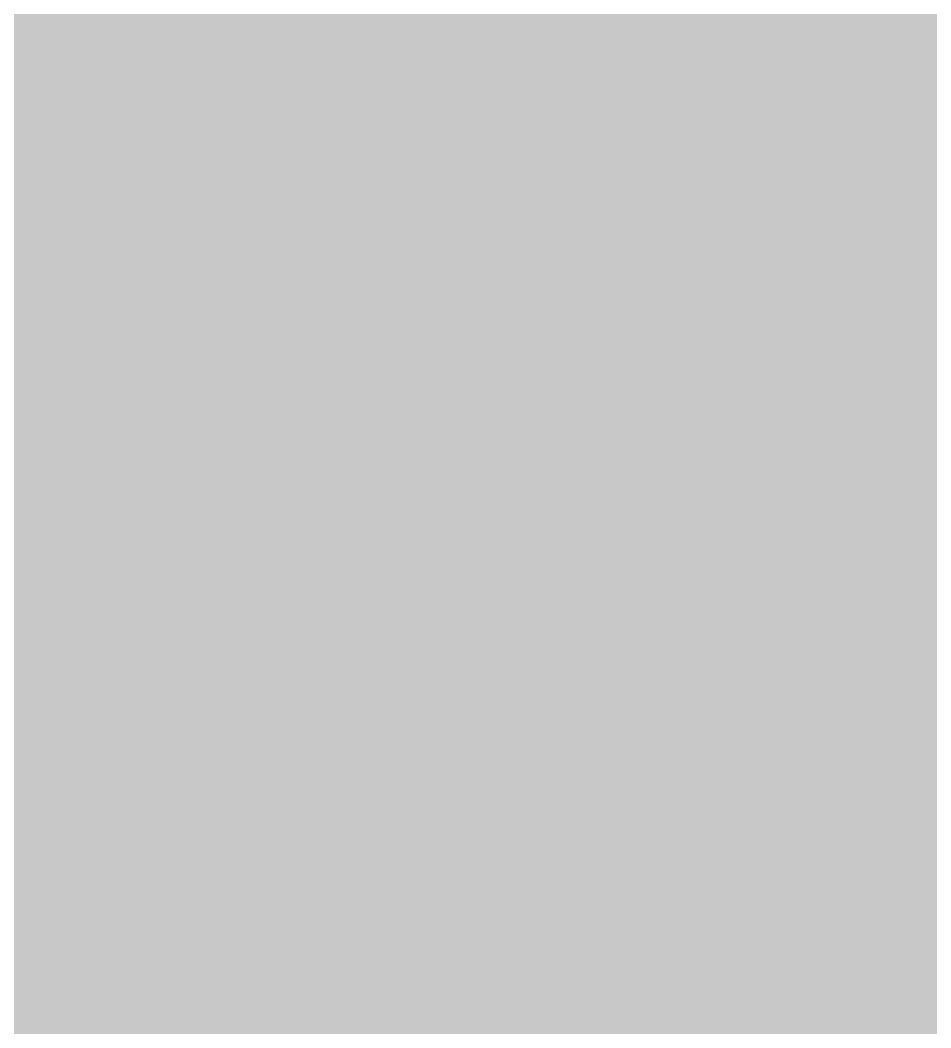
# Model space of a CAD drawing. Header units: millimetres. Extents: x 2043 to 2402, y 736 to 931.
# Drawn here: x 2202.633 to 2203.106, y 803.379 to 803.903 of the extents above; entities that cross this region are included whole.
import ezdxf

# ---------------------------------------------------------------- set-up
doc = ezdxf.new("R2010")
doc.units = ezdxf.units.MM

msp = doc.modelspace()

# ---------------------------------------------------------------- linework, layer by layer
at = {"color": 7, "const_width": 0.12758}
for points in [[(2202.8567, 803.82872), (2202.8567, 807.00253)], [(2202.8567, 803.82872), (2202.8567, 807.00253)], [(2203.0802, 803.51332), (2203.0802, 807.00253)], [(2203.0802, 803.51332), (2203.0802, 807.00253)], [(2202.85673, 803.82439), (2202.8567, 803.82872)], [(2202.85673, 803.82439), (2202.8567, 803.82872)], [(2202.8568, 803.82007), (2202.85673, 803.82439)], [(2202.8568, 803.82007), (2202.85673, 803.82439)], [(2202.85694, 803.81574), (2202.8568, 803.82007)], [(2202.85694, 803.81574), (2202.8568, 803.82007)], [(2202.85712, 803.81142), (2202.85694, 803.81574)], [(2202.85712, 803.81142), (2202.85694, 803.81574)], [(2202.85736, 803.8071), (2202.85712, 803.81142)], [(2202.85736, 803.8071), (2202.85712, 803.81142)], [(2202.85765, 803.80279), (2202.85736, 803.8071)], [(2202.85765, 803.80279), (2202.85736, 803.8071)], [(2202.85799, 803.79848), (2202.85765, 803.80279)], [(2202.85799, 803.79848), (2202.85765, 803.80279)], [(2202.85839, 803.79418), (2202.85799, 803.79848)], [(2202.85839, 803.79418), (2202.85799, 803.79848)], [(2202.85883, 803.78988), (2202.85839, 803.79418)], [(2202.85883, 803.78988), (2202.85839, 803.79418)], [(2202.85933, 803.78559), (2202.85883, 803.78988)], [(2202.85933, 803.78559), (2202.85883, 803.78988)], [(2202.85988, 803.7813), (2202.85933, 803.78559)], [(2202.85988, 803.7813), (2202.85933, 803.78559)], [(2202.86049, 803.77703), (2202.85988, 803.7813)], [(2202.86049, 803.77703), (2202.85988, 803.7813)], [(2202.86115, 803.77276), (2202.86049, 803.77703)], [(2202.86115, 803.77276), (2202.86049, 803.77703)], [(2202.86186, 803.7685), (2202.86115, 803.77276)], [(2202.86186, 803.7685), (2202.86115, 803.77276)], [(2202.86262, 803.76426), (2202.86186, 803.7685)], [(2202.86262, 803.76426), (2202.86186, 803.7685)], [(2202.86343, 803.76002), (2202.86262, 803.76426)], [(2202.86343, 803.76002), (2202.86262, 803.76426)], [(2202.86429, 803.7558), (2202.86343, 803.76002)], [(2202.86429, 803.7558), (2202.86343, 803.76002)], [(2202.86521, 803.75159), (2202.86429, 803.7558)], [(2202.86521, 803.75159), (2202.86429, 803.7558)], [(2202.86617, 803.74739), (2202.86521, 803.75159)], [(2202.86617, 803.74739), (2202.86521, 803.75159)], [(2202.86719, 803.74321), (2202.86617, 803.74739)], [(2202.86719, 803.74321), (2202.86617, 803.74739)], [(2202.86826, 803.73904), (2202.86719, 803.74321)], [(2202.86826, 803.73904), (2202.86719, 803.74321)], [(2202.86938, 803.73489), (2202.86826, 803.73904)], [(2202.86938, 803.73489), (2202.86826, 803.73904)], [(2202.87055, 803.73076), (2202.86938, 803.73489)], [(2202.87055, 803.73076), (2202.86938, 803.73489)], [(2202.87177, 803.72664), (2202.87055, 803.73076)], [(2202.87177, 803.72664), (2202.87055, 803.73076)], [(2202.87304, 803.72254), (2202.87177, 803.72664)], [(2202.87304, 803.72254), (2202.87177, 803.72664)], [(2202.87436, 803.71846), (2202.87304, 803.72254)], [(2202.87436, 803.71846), (2202.87304, 803.72254)], [(2202.87573, 803.7144), (2202.87436, 803.71846)], [(2202.87573, 803.7144), (2202.87436, 803.71846)], [(2202.87715, 803.71036), (2202.87573, 803.7144)], [(2202.87715, 803.71036), (2202.87573, 803.7144)], [(2202.87861, 803.70634), (2202.87715, 803.71036)], [(2202.87861, 803.70634), (2202.87715, 803.71036)], [(2202.88013, 803.70234), (2202.87861, 803.70634)], [(2202.88013, 803.70234), (2202.87861, 803.70634)], [(2202.8817, 803.69836), (2202.88013, 803.70234)], [(2202.8817, 803.69836), (2202.88013, 803.70234)], [(2202.88331, 803.69441), (2202.8817, 803.69836)], [(2202.88331, 803.69441), (2202.8817, 803.69836)], [(2202.88497, 803.69048), (2202.88331, 803.69441)], [(2202.88497, 803.69048), (2202.88331, 803.69441)], [(2202.88668, 803.68657), (2202.88497, 803.69048)], [(2202.88668, 803.68657), (2202.88497, 803.69048)], [(2202.88844, 803.68269), (2202.88668, 803.68657)], [(2202.88844, 803.68269), (2202.88668, 803.68657)], [(2202.89025, 803.67883), (2202.88844, 803.68269)], [(2202.89025, 803.67883), (2202.88844, 803.68269)], [(2202.8921, 803.67501), (2202.89025, 803.67883)], [(2202.8921, 803.67501), (2202.89025, 803.67883)], [(2202.894, 803.6712), (2202.8921, 803.67501)], [(2202.894, 803.6712), (2202.8921, 803.67501)], [(2202.89594, 803.66743), (2202.894, 803.6712)], [(2202.89594, 803.66743), (2202.894, 803.6712)], [(2202.89793, 803.66368), (2202.89594, 803.66743)], [(2202.89793, 803.66368), (2202.89594, 803.66743)], [(2202.89997, 803.65997), (2202.89793, 803.66368)], [(2202.89997, 803.65997), (2202.89793, 803.66368)], [(2202.90205, 803.65628), (2202.89997, 803.65997)], [(2202.90205, 803.65628), (2202.89997, 803.65997)], [(2202.90417, 803.65262), (2202.90205, 803.65628)], [(2202.90417, 803.65262), (2202.90205, 803.65628)], [(2202.90634, 803.649), (2202.90417, 803.65262)], [(2202.90634, 803.649), (2202.90417, 803.65262)], [(2202.90856, 803.6454), (2202.90634, 803.649)], [(2202.90856, 803.6454), (2202.90634, 803.649)], [(2202.91081, 803.64184), (2202.90856, 803.6454)], [(2202.91081, 803.64184), (2202.90856, 803.6454)], [(2202.91312, 803.63831), (2202.91081, 803.64184)], [(2202.91312, 803.63831), (2202.91081, 803.64184)], [(2202.91546, 803.63482), (2202.91312, 803.63831)], [(2202.91546, 803.63482), (2202.91312, 803.63831)], [(2202.91785, 803.63136), (2202.91546, 803.63482)], [(2202.91785, 803.63136), (2202.91546, 803.63482)], [(2202.92027, 803.62793), (2202.91785, 803.63136)], [(2202.92027, 803.62793), (2202.91785, 803.63136)], [(2202.92274, 803.62454), (2202.92027, 803.62793)], [(2202.92274, 803.62454), (2202.92027, 803.62793)], [(2202.92525, 803.62118), (2202.92274, 803.62454)], [(2202.92525, 803.62118), (2202.92274, 803.62454)], [(2202.92781, 803.61786), (2202.92525, 803.62118)], [(2202.92781, 803.61786), (2202.92525, 803.62118)], [(2202.9304, 803.61458), (2202.92781, 803.61786)], [(2202.9304, 803.61458), (2202.92781, 803.61786)], [(2202.93303, 803.61134), (2202.9304, 803.61458)], [(2202.93303, 803.61134), (2202.9304, 803.61458)], [(2202.9357, 803.60813), (2202.93303, 803.61134)], [(2202.9357, 803.60813), (2202.93303, 803.61134)], [(2202.93841, 803.60496), (2202.9357, 803.60813)], [(2202.93841, 803.60496), (2202.9357, 803.60813)], [(2202.94116, 803.60184), (2202.93841, 803.60496)], [(2202.94116, 803.60184), (2202.93841, 803.60496)], [(2202.94395, 803.59875), (2202.94116, 803.60184)], [(2202.94395, 803.59875), (2202.94116, 803.60184)], [(2202.94677, 803.5957), (2202.94395, 803.59875)], [(2202.94677, 803.5957), (2202.94395, 803.59875)], [(2202.94963, 803.59269), (2202.94677, 803.5957)], [(2202.94963, 803.59269), (2202.94677, 803.5957)], [(2202.95253, 803.58973), (2202.94963, 803.59269)], [(2202.95253, 803.58973), (2202.94963, 803.59269)], [(2202.95546, 803.58681), (2202.95253, 803.58973)], [(2202.95546, 803.58681), (2202.95253, 803.58973)], [(2202.95843, 803.58392), (2202.95546, 803.58681)], [(2202.95843, 803.58392), (2202.95546, 803.58681)], [(2202.96143, 803.58109), (2202.95843, 803.58392)], [(2202.96143, 803.58109), (2202.95843, 803.58392)], [(2202.96447, 803.57829), (2202.96143, 803.58109)], [(2202.96447, 803.57829), (2202.96143, 803.58109)], [(2202.96754, 803.57555), (2202.96447, 803.57829)], [(2202.96754, 803.57555), (2202.96447, 803.57829)], [(2202.97064, 803.57284), (2202.96754, 803.57555)], [(2202.97064, 803.57284), (2202.96754, 803.57555)], [(2202.97378, 803.57018), (2202.97064, 803.57284)], [(2202.97378, 803.57018), (2202.97064, 803.57284)], [(2202.97695, 803.56756), (2202.97378, 803.57018)], [(2202.97695, 803.56756), (2202.97378, 803.57018)], [(2202.98015, 803.56499), (2202.97695, 803.56756)], [(2202.98015, 803.56499), (2202.97695, 803.56756)], [(2202.98338, 803.56247), (2202.98015, 803.56499)], [(2202.98338, 803.56247), (2202.98015, 803.56499)], [(2202.98665, 803.56), (2202.98338, 803.56247)], [(2202.98665, 803.56), (2202.98338, 803.56247)], [(2202.98994, 803.55757), (2202.98665, 803.56)], [(2202.98994, 803.55757), (2202.98665, 803.56)], [(2202.99326, 803.55519), (2202.98994, 803.55757)], [(2202.99326, 803.55519), (2202.98994, 803.55757)], [(2203.16714, 803.55519), (2203.17046, 803.55757)], [(2203.16714, 803.55519), (2203.17046, 803.55757)], [(2202.99661, 803.55286), (2202.99326, 803.55519)], [(2202.99661, 803.55286), (2202.99326, 803.55519)], [(2202.99999, 803.55057), (2202.99661, 803.55286)], [(2202.99999, 803.55057), (2202.99661, 803.55286)], [(2203.16041, 803.55057), (2203.16379, 803.55286)], [(2203.16041, 803.55057), (2203.16379, 803.55286)], [(2203.16379, 803.55286), (2203.16714, 803.55519)], [(2203.16379, 803.55286), (2203.16714, 803.55519)], [(2203.0034, 803.54834), (2202.99999, 803.55057)], [(2203.0034, 803.54834), (2202.99999, 803.55057)], [(2203.00683, 803.54615), (2203.0034, 803.54834)], [(2203.00683, 803.54615), (2203.0034, 803.54834)], [(2203.15357, 803.54615), (2203.157, 803.54834)], [(2203.15357, 803.54615), (2203.157, 803.54834)], [(2203.157, 803.54834), (2203.16041, 803.55057)], [(2203.157, 803.54834), (2203.16041, 803.55057)], [(2203.01029, 803.54401), (2203.00683, 803.54615)], [(2203.01029, 803.54401), (2203.00683, 803.54615)], [(2203.01378, 803.54193), (2203.01029, 803.54401)], [(2203.01378, 803.54193), (2203.01029, 803.54401)], [(2203.01729, 803.53989), (2203.01378, 803.54193)], [(2203.01729, 803.53989), (2203.01378, 803.54193)], [(2203.14311, 803.53989), (2203.14662, 803.54193)], [(2203.14311, 803.53989), (2203.14662, 803.54193)], [(2203.14662, 803.54193), (2203.15011, 803.54401)], [(2203.14662, 803.54193), (2203.15011, 803.54401)], [(2203.15011, 803.54401), (2203.15357, 803.54615)], [(2203.15011, 803.54401), (2203.15357, 803.54615)], [(2203.02082, 803.53791), (2203.01729, 803.53989)], [(2203.02082, 803.53791), (2203.01729, 803.53989)], [(2203.02438, 803.53597), (2203.02082, 803.53791)], [(2203.02438, 803.53597), (2203.02082, 803.53791)], [(2203.13602, 803.53597), (2203.13958, 803.53791)], [(2203.13602, 803.53597), (2203.13958, 803.53791)], [(2203.13958, 803.53791), (2203.14311, 803.53989)], [(2203.13958, 803.53791), (2203.14311, 803.53989)], [(2203.02796, 803.53409), (2203.02438, 803.53597)], [(2203.02796, 803.53409), (2203.02438, 803.53597)], [(2203.03157, 803.53226), (2203.02796, 803.53409)], [(2203.03157, 803.53226), (2203.02796, 803.53409)], [(2203.0352, 803.53048), (2203.03157, 803.53226)], [(2203.0352, 803.53048), (2203.03157, 803.53226)], [(2203.1252, 803.53048), (2203.12883, 803.53226)], [(2203.1252, 803.53048), (2203.12883, 803.53226)], [(2203.12883, 803.53226), (2203.13243, 803.53409)], [(2203.12883, 803.53226), (2203.13243, 803.53409)], [(2203.13243, 803.53409), (2203.13602, 803.53597)], [(2203.13243, 803.53409), (2203.13602, 803.53597)], [(2203.03884, 803.52876), (2203.0352, 803.53048)], [(2203.03884, 803.52876), (2203.0352, 803.53048)], [(2203.04251, 803.52708), (2203.03884, 803.52876)], [(2203.04251, 803.52708), (2203.03884, 803.52876)], [(2203.0462, 803.52546), (2203.04251, 803.52708)], [(2203.0462, 803.52546), (2203.04251, 803.52708)], [(2203.1142, 803.52546), (2203.11789, 803.52708)], [(2203.1142, 803.52546), (2203.11789, 803.52708)], [(2203.11789, 803.52708), (2203.12156, 803.52876)], [(2203.11789, 803.52708), (2203.12156, 803.52876)], [(2203.12156, 803.52876), (2203.1252, 803.53048)], [(2203.12156, 803.52876), (2203.1252, 803.53048)], [(2203.04991, 803.5239), (2203.0462, 803.52546)], [(2203.04991, 803.5239), (2203.0462, 803.52546)], [(2203.05364, 803.52239), (2203.04991, 803.5239)], [(2203.05364, 803.52239), (2203.04991, 803.5239)], [(2203.05738, 803.52093), (2203.05364, 803.52239)], [(2203.05738, 803.52093), (2203.05364, 803.52239)], [(2203.06115, 803.51952), (2203.05738, 803.52093)], [(2203.06115, 803.51952), (2203.05738, 803.52093)], [(2203.09925, 803.51952), (2203.10302, 803.52093)], [(2203.09925, 803.51952), (2203.10302, 803.52093)], [(2203.10302, 803.52093), (2203.10676, 803.52239)], [(2203.10302, 803.52093), (2203.10676, 803.52239)], [(2203.10676, 803.52239), (2203.11049, 803.5239)], [(2203.10676, 803.52239), (2203.11049, 803.5239)], [(2203.11049, 803.5239), (2203.1142, 803.52546)], [(2203.11049, 803.5239), (2203.1142, 803.52546)], [(2203.06493, 803.51817), (2203.06115, 803.51952)], [(2203.06493, 803.51817), (2203.06115, 803.51952)], [(2203.06872, 803.51687), (2203.06493, 803.51817)], [(2203.06872, 803.51687), (2203.06493, 803.51817)], [(2203.07253, 803.51563), (2203.06872, 803.51687)], [(2203.07253, 803.51563), (2203.06872, 803.51687)], [(2203.07636, 803.51445), (2203.07253, 803.51563)], [(2203.07636, 803.51445), (2203.07253, 803.51563)], [(2203.08404, 803.51445), (2203.08787, 803.51563)], [(2203.08404, 803.51445), (2203.08787, 803.51563)], [(2203.08787, 803.51563), (2203.09168, 803.51687)], [(2203.08787, 803.51563), (2203.09168, 803.51687)], [(2203.09168, 803.51687), (2203.09547, 803.51817)], [(2203.09168, 803.51687), (2203.09547, 803.51817)], [(2203.09547, 803.51817), (2203.09925, 803.51952)], [(2203.09547, 803.51817), (2203.09925, 803.51952)], [(2203.0802, 803.51332), (2203.07636, 803.51445)], [(2203.0802, 803.51332), (2203.07636, 803.51445)], [(2203.0802, 803.51332), (2203.08404, 803.51445)], [(2203.0802, 803.51332), (2203.08404, 803.51445)]]:
    msp.add_lwpolyline(points, dxfattribs=at)
at = {"color": 7, "const_width": 0.06379}
for points in [[(2202.8567, 803.79682, 1), (2202.8567, 803.86061, 1)], [(2202.8567, 803.79682, 1), (2202.8567, 803.86061, 1)], [(2202.8567, 803.79682, 1), (2202.8567, 803.86061, 1)], [(2202.8567, 803.79682, 1), (2202.8567, 803.86061, 1)], [(2202.85673, 803.7925, 1), (2202.85673, 803.85629, 1)], [(2202.85673, 803.7925, 1), (2202.85673, 803.85629, 1)], [(2202.85673, 803.7925, 1), (2202.85673, 803.85629, 1)], [(2202.85673, 803.7925, 1), (2202.85673, 803.85629, 1)], [(2202.8568, 803.78817, 1), (2202.8568, 803.85196, 1)], [(2202.8568, 803.78817, 1), (2202.8568, 803.85196, 1)], [(2202.8568, 803.78817, 1), (2202.8568, 803.85196, 1)], [(2202.8568, 803.78817, 1), (2202.8568, 803.85196, 1)], [(2202.85694, 803.78385, 1), (2202.85694, 803.84764, 1)], [(2202.85694, 803.78385, 1), (2202.85694, 803.84764, 1)], [(2202.85694, 803.78385, 1), (2202.85694, 803.84764, 1)], [(2202.85694, 803.78385, 1), (2202.85694, 803.84764, 1)], [(2202.85712, 803.77953, 1), (2202.85712, 803.84332, 1)], [(2202.85712, 803.77953, 1), (2202.85712, 803.84332, 1)], [(2202.85712, 803.77953, 1), (2202.85712, 803.84332, 1)], [(2202.85712, 803.77953, 1), (2202.85712, 803.84332, 1)], [(2202.85736, 803.77521, 1), (2202.85736, 803.839, 1)], [(2202.85736, 803.77521, 1), (2202.85736, 803.839, 1)], [(2202.85736, 803.77521, 1), (2202.85736, 803.839, 1)], [(2202.85736, 803.77521, 1), (2202.85736, 803.839, 1)], [(2202.85765, 803.77089, 1), (2202.85765, 803.83468, 1)], [(2202.85765, 803.77089, 1), (2202.85765, 803.83468, 1)], [(2202.85765, 803.77089, 1), (2202.85765, 803.83468, 1)], [(2202.85765, 803.77089, 1), (2202.85765, 803.83468, 1)], [(2202.85799, 803.76659, 1), (2202.85799, 803.83038, 1)], [(2202.85799, 803.76659, 1), (2202.85799, 803.83038, 1)], [(2202.85799, 803.76659, 1), (2202.85799, 803.83038, 1)], [(2202.85799, 803.76659, 1), (2202.85799, 803.83038, 1)], [(2202.85839, 803.76228, 1), (2202.85839, 803.82607, 1)], [(2202.85839, 803.76228, 1), (2202.85839, 803.82607, 1)], [(2202.85839, 803.76228, 1), (2202.85839, 803.82607, 1)], [(2202.85839, 803.76228, 1), (2202.85839, 803.82607, 1)], [(2202.85883, 803.75798, 1), (2202.85883, 803.82177, 1)], [(2202.85883, 803.75798, 1), (2202.85883, 803.82177, 1)], [(2202.85883, 803.75798, 1), (2202.85883, 803.82177, 1)], [(2202.85883, 803.75798, 1), (2202.85883, 803.82177, 1)], [(2202.85933, 803.75369, 1), (2202.85933, 803.81748, 1)], [(2202.85933, 803.75369, 1), (2202.85933, 803.81748, 1)], [(2202.85933, 803.75369, 1), (2202.85933, 803.81748, 1)], [(2202.85933, 803.75369, 1), (2202.85933, 803.81748, 1)], [(2202.85988, 803.74941, 1), (2202.85988, 803.8132, 1)], [(2202.85988, 803.74941, 1), (2202.85988, 803.8132, 1)], [(2202.85988, 803.74941, 1), (2202.85988, 803.8132, 1)], [(2202.85988, 803.74941, 1), (2202.85988, 803.8132, 1)], [(2202.86049, 803.74513, 1), (2202.86049, 803.80892, 1)], [(2202.86049, 803.74513, 1), (2202.86049, 803.80892, 1)], [(2202.86049, 803.74513, 1), (2202.86049, 803.80892, 1)], [(2202.86049, 803.74513, 1), (2202.86049, 803.80892, 1)], [(2202.86115, 803.74086, 1), (2202.86115, 803.80465, 1)], [(2202.86115, 803.74086, 1), (2202.86115, 803.80465, 1)], [(2202.86115, 803.74086, 1), (2202.86115, 803.80465, 1)], [(2202.86115, 803.74086, 1), (2202.86115, 803.80465, 1)], [(2202.86186, 803.73661, 1), (2202.86186, 803.8004, 1)], [(2202.86186, 803.73661, 1), (2202.86186, 803.8004, 1)], [(2202.86186, 803.73661, 1), (2202.86186, 803.8004, 1)], [(2202.86186, 803.73661, 1), (2202.86186, 803.8004, 1)], [(2202.86262, 803.73236, 1), (2202.86262, 803.79615, 1)], [(2202.86262, 803.73236, 1), (2202.86262, 803.79615, 1)], [(2202.86262, 803.73236, 1), (2202.86262, 803.79615, 1)], [(2202.86262, 803.73236, 1), (2202.86262, 803.79615, 1)], [(2202.86343, 803.72813, 1), (2202.86343, 803.79192, 1)], [(2202.86343, 803.72813, 1), (2202.86343, 803.79192, 1)], [(2202.86343, 803.72813, 1), (2202.86343, 803.79192, 1)], [(2202.86343, 803.72813, 1), (2202.86343, 803.79192, 1)], [(2202.86429, 803.7239, 1), (2202.86429, 803.78769, 1)], [(2202.86429, 803.7239, 1), (2202.86429, 803.78769, 1)], [(2202.86429, 803.7239, 1), (2202.86429, 803.78769, 1)], [(2202.86429, 803.7239, 1), (2202.86429, 803.78769, 1)], [(2202.86521, 803.7197, 1), (2202.86521, 803.78349, 1)], [(2202.86521, 803.7197, 1), (2202.86521, 803.78349, 1)], [(2202.86521, 803.7197, 1), (2202.86521, 803.78349, 1)], [(2202.86521, 803.7197, 1), (2202.86521, 803.78349, 1)], [(2202.86617, 803.7155, 1), (2202.86617, 803.77929, 1)], [(2202.86617, 803.7155, 1), (2202.86617, 803.77929, 1)], [(2202.86617, 803.7155, 1), (2202.86617, 803.77929, 1)], [(2202.86617, 803.7155, 1), (2202.86617, 803.77929, 1)], [(2202.86719, 803.71132, 1), (2202.86719, 803.77511, 1)], [(2202.86719, 803.71132, 1), (2202.86719, 803.77511, 1)], [(2202.86719, 803.71132, 1), (2202.86719, 803.77511, 1)], [(2202.86719, 803.71132, 1), (2202.86719, 803.77511, 1)], [(2202.86826, 803.70715, 1), (2202.86826, 803.77094, 1)], [(2202.86826, 803.70715, 1), (2202.86826, 803.77094, 1)], [(2202.86826, 803.70715, 1), (2202.86826, 803.77094, 1)], [(2202.86826, 803.70715, 1), (2202.86826, 803.77094, 1)], [(2202.86938, 803.703, 1), (2202.86938, 803.76679, 1)], [(2202.86938, 803.703, 1), (2202.86938, 803.76679, 1)], [(2202.86938, 803.703, 1), (2202.86938, 803.76679, 1)], [(2202.86938, 803.703, 1), (2202.86938, 803.76679, 1)], [(2202.87055, 803.69886, 1), (2202.87055, 803.76265, 1)], [(2202.87055, 803.69886, 1), (2202.87055, 803.76265, 1)], [(2202.87055, 803.69886, 1), (2202.87055, 803.76265, 1)], [(2202.87055, 803.69886, 1), (2202.87055, 803.76265, 1)], [(2202.87177, 803.69475, 1), (2202.87177, 803.75853, 1)], [(2202.87177, 803.69475, 1), (2202.87177, 803.75853, 1)], [(2202.87177, 803.69475, 1), (2202.87177, 803.75853, 1)], [(2202.87177, 803.69475, 1), (2202.87177, 803.75853, 1)], [(2202.87304, 803.69065, 1), (2202.87304, 803.75444, 1)], [(2202.87304, 803.69065, 1), (2202.87304, 803.75444, 1)], [(2202.87304, 803.69065, 1), (2202.87304, 803.75444, 1)], [(2202.87304, 803.69065, 1), (2202.87304, 803.75444, 1)], [(2202.87436, 803.68657, 1), (2202.87436, 803.75036, 1)], [(2202.87436, 803.68657, 1), (2202.87436, 803.75036, 1)], [(2202.87436, 803.68657, 1), (2202.87436, 803.75036, 1)], [(2202.87436, 803.68657, 1), (2202.87436, 803.75036, 1)], [(2202.87573, 803.6825, 1), (2202.87573, 803.74629, 1)], [(2202.87573, 803.6825, 1), (2202.87573, 803.74629, 1)], [(2202.87573, 803.6825, 1), (2202.87573, 803.74629, 1)], [(2202.87573, 803.6825, 1), (2202.87573, 803.74629, 1)], [(2202.87715, 803.67846, 1), (2202.87715, 803.74225, 1)], [(2202.87715, 803.67846, 1), (2202.87715, 803.74225, 1)], [(2202.87715, 803.67846, 1), (2202.87715, 803.74225, 1)], [(2202.87715, 803.67846, 1), (2202.87715, 803.74225, 1)], [(2202.87861, 803.67444, 1), (2202.87861, 803.73823, 1)], [(2202.87861, 803.67444, 1), (2202.87861, 803.73823, 1)], [(2202.87861, 803.67444, 1), (2202.87861, 803.73823, 1)], [(2202.87861, 803.67444, 1), (2202.87861, 803.73823, 1)], [(2202.88013, 803.67044, 1), (2202.88013, 803.73423, 1)], [(2202.88013, 803.67044, 1), (2202.88013, 803.73423, 1)], [(2202.88013, 803.67044, 1), (2202.88013, 803.73423, 1)], [(2202.88013, 803.67044, 1), (2202.88013, 803.73423, 1)], [(2202.8817, 803.66647, 1), (2202.8817, 803.73026, 1)], [(2202.8817, 803.66647, 1), (2202.8817, 803.73026, 1)], [(2202.8817, 803.66647, 1), (2202.8817, 803.73026, 1)], [(2202.8817, 803.66647, 1), (2202.8817, 803.73026, 1)], [(2202.88331, 803.66251, 1), (2202.88331, 803.7263, 1)], [(2202.88331, 803.66251, 1), (2202.88331, 803.7263, 1)], [(2202.88331, 803.66251, 1), (2202.88331, 803.7263, 1)], [(2202.88331, 803.66251, 1), (2202.88331, 803.7263, 1)], [(2202.88497, 803.65858, 1), (2202.88497, 803.72237, 1)], [(2202.88497, 803.65858, 1), (2202.88497, 803.72237, 1)], [(2202.88497, 803.65858, 1), (2202.88497, 803.72237, 1)], [(2202.88497, 803.65858, 1), (2202.88497, 803.72237, 1)], [(2202.88668, 803.65468, 1), (2202.88668, 803.71847, 1)], [(2202.88668, 803.65468, 1), (2202.88668, 803.71847, 1)], [(2202.88668, 803.65468, 1), (2202.88668, 803.71847, 1)], [(2202.88668, 803.65468, 1), (2202.88668, 803.71847, 1)], [(2202.88844, 803.6508, 1), (2202.88844, 803.71458, 1)], [(2202.88844, 803.6508, 1), (2202.88844, 803.71458, 1)], [(2202.88844, 803.6508, 1), (2202.88844, 803.71458, 1)], [(2202.88844, 803.6508, 1), (2202.88844, 803.71458, 1)], [(2202.89025, 803.64694, 1), (2202.89025, 803.71073, 1)], [(2202.89025, 803.64694, 1), (2202.89025, 803.71073, 1)], [(2202.89025, 803.64694, 1), (2202.89025, 803.71073, 1)], [(2202.89025, 803.64694, 1), (2202.89025, 803.71073, 1)], [(2202.8921, 803.64311, 1), (2202.8921, 803.7069, 1)], [(2202.8921, 803.64311, 1), (2202.8921, 803.7069, 1)], [(2202.8921, 803.64311, 1), (2202.8921, 803.7069, 1)], [(2202.8921, 803.64311, 1), (2202.8921, 803.7069, 1)], [(2202.894, 803.63931, 1), (2202.894, 803.7031, 1)], [(2202.894, 803.63931, 1), (2202.894, 803.7031, 1)], [(2202.894, 803.63931, 1), (2202.894, 803.7031, 1)], [(2202.894, 803.63931, 1), (2202.894, 803.7031, 1)], [(2202.89594, 803.63554, 1), (2202.89594, 803.69932, 1)], [(2202.89594, 803.63554, 1), (2202.89594, 803.69932, 1)], [(2202.89594, 803.63554, 1), (2202.89594, 803.69932, 1)], [(2202.89594, 803.63554, 1), (2202.89594, 803.69932, 1)], [(2202.89793, 803.63179, 1), (2202.89793, 803.69558, 1)], [(2202.89793, 803.63179, 1), (2202.89793, 803.69558, 1)], [(2202.89793, 803.63179, 1), (2202.89793, 803.69558, 1)], [(2202.89793, 803.63179, 1), (2202.89793, 803.69558, 1)], [(2202.89997, 803.62807, 1), (2202.89997, 803.69186, 1)], [(2202.89997, 803.62807, 1), (2202.89997, 803.69186, 1)], [(2202.89997, 803.62807, 1), (2202.89997, 803.69186, 1)], [(2202.89997, 803.62807, 1), (2202.89997, 803.69186, 1)], [(2202.90205, 803.62438, 1), (2202.90205, 803.68817, 1)], [(2202.90205, 803.62438, 1), (2202.90205, 803.68817, 1)], [(2202.90205, 803.62438, 1), (2202.90205, 803.68817, 1)], [(2202.90205, 803.62438, 1), (2202.90205, 803.68817, 1)], [(2202.90417, 803.62073, 1), (2202.90417, 803.68452, 1)], [(2202.90417, 803.62073, 1), (2202.90417, 803.68452, 1)], [(2202.90417, 803.62073, 1), (2202.90417, 803.68452, 1)], [(2202.90417, 803.62073, 1), (2202.90417, 803.68452, 1)], [(2202.90634, 803.6171, 1), (2202.90634, 803.68089, 1)], [(2202.90634, 803.6171, 1), (2202.90634, 803.68089, 1)], [(2202.90634, 803.6171, 1), (2202.90634, 803.68089, 1)], [(2202.90634, 803.6171, 1), (2202.90634, 803.68089, 1)], [(2202.90856, 803.61351, 1), (2202.90856, 803.6773, 1)], [(2202.90856, 803.61351, 1), (2202.90856, 803.6773, 1)], [(2202.90856, 803.61351, 1), (2202.90856, 803.6773, 1)], [(2202.90856, 803.61351, 1), (2202.90856, 803.6773, 1)], [(2202.91081, 803.60995, 1), (2202.91081, 803.67374, 1)], [(2202.91081, 803.60995, 1), (2202.91081, 803.67374, 1)], [(2202.91081, 803.60995, 1), (2202.91081, 803.67374, 1)], [(2202.91081, 803.60995, 1), (2202.91081, 803.67374, 1)], [(2202.91312, 803.60642, 1), (2202.91312, 803.67021, 1)], [(2202.91312, 803.60642, 1), (2202.91312, 803.67021, 1)], [(2202.91312, 803.60642, 1), (2202.91312, 803.67021, 1)], [(2202.91312, 803.60642, 1), (2202.91312, 803.67021, 1)], [(2202.91546, 803.60292, 1), (2202.91546, 803.66671, 1)], [(2202.91546, 803.60292, 1), (2202.91546, 803.66671, 1)], [(2202.91546, 803.60292, 1), (2202.91546, 803.66671, 1)], [(2202.91546, 803.60292, 1), (2202.91546, 803.66671, 1)], [(2202.91785, 803.59946, 1), (2202.91785, 803.66325, 1)], [(2202.91785, 803.59946, 1), (2202.91785, 803.66325, 1)], [(2202.91785, 803.59946, 1), (2202.91785, 803.66325, 1)], [(2202.91785, 803.59946, 1), (2202.91785, 803.66325, 1)], [(2202.92027, 803.59604, 1), (2202.92027, 803.65983, 1)], [(2202.92027, 803.59604, 1), (2202.92027, 803.65983, 1)], [(2202.92027, 803.59604, 1), (2202.92027, 803.65983, 1)], [(2202.92027, 803.59604, 1), (2202.92027, 803.65983, 1)], [(2202.92274, 803.59264, 1), (2202.92274, 803.65643, 1)], [(2202.92274, 803.59264, 1), (2202.92274, 803.65643, 1)], [(2202.92274, 803.59264, 1), (2202.92274, 803.65643, 1)], [(2202.92274, 803.59264, 1), (2202.92274, 803.65643, 1)], [(2202.92525, 803.58929, 1), (2202.92525, 803.65308, 1)], [(2202.92525, 803.58929, 1), (2202.92525, 803.65308, 1)], [(2202.92525, 803.58929, 1), (2202.92525, 803.65308, 1)], [(2202.92525, 803.58929, 1), (2202.92525, 803.65308, 1)], [(2202.92781, 803.58597, 1), (2202.92781, 803.64976, 1)], [(2202.92781, 803.58597, 1), (2202.92781, 803.64976, 1)], [(2202.92781, 803.58597, 1), (2202.92781, 803.64976, 1)], [(2202.92781, 803.58597, 1), (2202.92781, 803.64976, 1)], [(2202.9304, 803.58269, 1), (2202.9304, 803.64648, 1)], [(2202.9304, 803.58269, 1), (2202.9304, 803.64648, 1)], [(2202.9304, 803.58269, 1), (2202.9304, 803.64648, 1)], [(2202.9304, 803.58269, 1), (2202.9304, 803.64648, 1)], [(2202.93303, 803.57944, 1), (2202.93303, 803.64323, 1)], [(2202.93303, 803.57944, 1), (2202.93303, 803.64323, 1)], [(2202.93303, 803.57944, 1), (2202.93303, 803.64323, 1)], [(2202.93303, 803.57944, 1), (2202.93303, 803.64323, 1)], [(2202.9357, 803.57624, 1), (2202.9357, 803.64003, 1)], [(2202.9357, 803.57624, 1), (2202.9357, 803.64003, 1)], [(2202.9357, 803.57624, 1), (2202.9357, 803.64003, 1)], [(2202.9357, 803.57624, 1), (2202.9357, 803.64003, 1)], [(2202.93841, 803.57307, 1), (2202.93841, 803.63686, 1)], [(2202.93841, 803.57307, 1), (2202.93841, 803.63686, 1)], [(2202.93841, 803.57307, 1), (2202.93841, 803.63686, 1)], [(2202.93841, 803.57307, 1), (2202.93841, 803.63686, 1)], [(2202.94116, 803.56994, 1), (2202.94116, 803.63373, 1)], [(2202.94116, 803.56994, 1), (2202.94116, 803.63373, 1)], [(2202.94116, 803.56994, 1), (2202.94116, 803.63373, 1)], [(2202.94116, 803.56994, 1), (2202.94116, 803.63373, 1)], [(2202.94395, 803.56685, 1), (2202.94395, 803.63064, 1)], [(2202.94395, 803.56685, 1), (2202.94395, 803.63064, 1)], [(2202.94395, 803.56685, 1), (2202.94395, 803.63064, 1)], [(2202.94395, 803.56685, 1), (2202.94395, 803.63064, 1)], [(2202.94677, 803.56381, 1), (2202.94677, 803.6276, 1)], [(2202.94677, 803.56381, 1), (2202.94677, 803.6276, 1)], [(2202.94677, 803.56381, 1), (2202.94677, 803.6276, 1)], [(2202.94677, 803.56381, 1), (2202.94677, 803.6276, 1)], [(2202.94963, 803.5608, 1), (2202.94963, 803.62459, 1)], [(2202.94963, 803.5608, 1), (2202.94963, 803.62459, 1)], [(2202.94963, 803.5608, 1), (2202.94963, 803.62459, 1)], [(2202.94963, 803.5608, 1), (2202.94963, 803.62459, 1)], [(2202.95253, 803.55783, 1), (2202.95253, 803.62162, 1)], [(2202.95253, 803.55783, 1), (2202.95253, 803.62162, 1)], [(2202.95253, 803.55783, 1), (2202.95253, 803.62162, 1)], [(2202.95253, 803.55783, 1), (2202.95253, 803.62162, 1)], [(2202.95546, 803.55491, 1), (2202.95546, 803.6187, 1)], [(2202.95546, 803.55491, 1), (2202.95546, 803.6187, 1)], [(2202.95546, 803.55491, 1), (2202.95546, 803.6187, 1)], [(2202.95546, 803.55491, 1), (2202.95546, 803.6187, 1)], [(2202.95843, 803.55203, 1), (2202.95843, 803.61582, 1)], [(2202.95843, 803.55203, 1), (2202.95843, 803.61582, 1)], [(2202.95843, 803.55203, 1), (2202.95843, 803.61582, 1)], [(2202.95843, 803.55203, 1), (2202.95843, 803.61582, 1)], [(2202.96143, 803.54919, 1), (2202.96143, 803.61298, 1)], [(2202.96143, 803.54919, 1), (2202.96143, 803.61298, 1)], [(2202.96143, 803.54919, 1), (2202.96143, 803.61298, 1)], [(2202.96143, 803.54919, 1), (2202.96143, 803.61298, 1)], [(2202.96447, 803.5464, 1), (2202.96447, 803.61019, 1)], [(2202.96447, 803.5464, 1), (2202.96447, 803.61019, 1)], [(2202.96447, 803.5464, 1), (2202.96447, 803.61019, 1)], [(2202.96447, 803.5464, 1), (2202.96447, 803.61019, 1)], [(2202.96754, 803.54365, 1), (2202.96754, 803.60744, 1)], [(2202.96754, 803.54365, 1), (2202.96754, 803.60744, 1)], [(2202.96754, 803.54365, 1), (2202.96754, 803.60744, 1)], [(2202.96754, 803.54365, 1), (2202.96754, 803.60744, 1)], [(2202.97064, 803.54095, 1), (2202.97064, 803.60474, 1)], [(2202.97064, 803.54095, 1), (2202.97064, 803.60474, 1)], [(2202.97064, 803.54095, 1), (2202.97064, 803.60474, 1)], [(2202.97064, 803.54095, 1), (2202.97064, 803.60474, 1)], [(2202.97378, 803.53828, 1), (2202.97378, 803.60207, 1)], [(2202.97378, 803.53828, 1), (2202.97378, 803.60207, 1)], [(2202.97378, 803.53828, 1), (2202.97378, 803.60207, 1)], [(2202.97378, 803.53828, 1), (2202.97378, 803.60207, 1)], [(2202.97695, 803.53567, 1), (2202.97695, 803.59946, 1)], [(2202.97695, 803.53567, 1), (2202.97695, 803.59946, 1)], [(2202.97695, 803.53567, 1), (2202.97695, 803.59946, 1)], [(2202.97695, 803.53567, 1), (2202.97695, 803.59946, 1)], [(2202.98015, 803.5331, 1), (2202.98015, 803.59689, 1)], [(2202.98015, 803.5331, 1), (2202.98015, 803.59689, 1)], [(2202.98015, 803.5331, 1), (2202.98015, 803.59689, 1)], [(2202.98015, 803.5331, 1), (2202.98015, 803.59689, 1)], [(2202.98338, 803.53058, 1), (2202.98338, 803.59437, 1)], [(2202.98338, 803.53058, 1), (2202.98338, 803.59437, 1)], [(2202.98338, 803.53058, 1), (2202.98338, 803.59437, 1)], [(2202.98338, 803.53058, 1), (2202.98338, 803.59437, 1)], [(2202.98665, 803.5281, 1), (2202.98665, 803.59189, 1)], [(2202.98665, 803.5281, 1), (2202.98665, 803.59189, 1)], [(2202.98665, 803.5281, 1), (2202.98665, 803.59189, 1)], [(2202.98665, 803.5281, 1), (2202.98665, 803.59189, 1)], [(2202.98994, 803.52568, 1), (2202.98994, 803.58946, 1)], [(2202.98994, 803.52568, 1), (2202.98994, 803.58946, 1)], [(2202.98994, 803.52568, 1), (2202.98994, 803.58946, 1)], [(2202.98994, 803.52568, 1), (2202.98994, 803.58946, 1)], [(2202.99326, 803.52329, 1), (2202.99326, 803.58708, 1)], [(2202.99326, 803.52329, 1), (2202.99326, 803.58708, 1)], [(2202.99326, 803.52329, 1), (2202.99326, 803.58708, 1)], [(2202.99326, 803.52329, 1), (2202.99326, 803.58708, 1)], [(2202.99661, 803.52096, 1), (2202.99661, 803.58475, 1)], [(2202.99661, 803.52096, 1), (2202.99661, 803.58475, 1)], [(2202.99661, 803.52096, 1), (2202.99661, 803.58475, 1)], [(2202.99661, 803.52096, 1), (2202.99661, 803.58475, 1)], [(2203.16379, 803.52096, 1), (2203.16379, 803.58475, 1)], [(2203.16379, 803.52096, 1), (2203.16379, 803.58475, 1)], [(2203.16379, 803.52096, 1), (2203.16379, 803.58475, 1)], [(2203.16379, 803.52096, 1), (2203.16379, 803.58475, 1)], [(2203.16714, 803.52329, 1), (2203.16714, 803.58708, 1)], [(2203.16714, 803.52329, 1), (2203.16714, 803.58708, 1)], [(2203.16714, 803.52329, 1), (2203.16714, 803.58708, 1)], [(2203.16714, 803.52329, 1), (2203.16714, 803.58708, 1)], [(2202.99999, 803.51868, 1), (2202.99999, 803.58247, 1)], [(2202.99999, 803.51868, 1), (2202.99999, 803.58247, 1)], [(2202.99999, 803.51868, 1), (2202.99999, 803.58247, 1)], [(2202.99999, 803.51868, 1), (2202.99999, 803.58247, 1)], [(2203.0034, 803.51644, 1), (2203.0034, 803.58023, 1)], [(2203.0034, 803.51644, 1), (2203.0034, 803.58023, 1)], [(2203.0034, 803.51644, 1), (2203.0034, 803.58023, 1)], [(2203.0034, 803.51644, 1), (2203.0034, 803.58023, 1)], [(2203.157, 803.51644, 1), (2203.157, 803.58023, 1)], [(2203.157, 803.51644, 1), (2203.157, 803.58023, 1)], [(2203.157, 803.51644, 1), (2203.157, 803.58023, 1)], [(2203.157, 803.51644, 1), (2203.157, 803.58023, 1)], [(2203.16041, 803.51868, 1), (2203.16041, 803.58247, 1)], [(2203.16041, 803.51868, 1), (2203.16041, 803.58247, 1)], [(2203.16041, 803.51868, 1), (2203.16041, 803.58247, 1)], [(2203.16041, 803.51868, 1), (2203.16041, 803.58247, 1)], [(2203.00683, 803.51426, 1), (2203.00683, 803.57804, 1)], [(2203.00683, 803.51426, 1), (2203.00683, 803.57804, 1)], [(2203.00683, 803.51426, 1), (2203.00683, 803.57804, 1)], [(2203.00683, 803.51426, 1), (2203.00683, 803.57804, 1)], [(2203.01029, 803.51212, 1), (2203.01029, 803.57591, 1)], [(2203.01029, 803.51212, 1), (2203.01029, 803.57591, 1)], [(2203.01029, 803.51212, 1), (2203.01029, 803.57591, 1)], [(2203.01029, 803.51212, 1), (2203.01029, 803.57591, 1)], [(2203.01378, 803.51003, 1), (2203.01378, 803.57382, 1)], [(2203.01378, 803.51003, 1), (2203.01378, 803.57382, 1)], [(2203.01378, 803.51003, 1), (2203.01378, 803.57382, 1)], [(2203.01378, 803.51003, 1), (2203.01378, 803.57382, 1)], [(2203.14662, 803.51003, 1), (2203.14662, 803.57382, 1)], [(2203.14662, 803.51003, 1), (2203.14662, 803.57382, 1)], [(2203.14662, 803.51003, 1), (2203.14662, 803.57382, 1)], [(2203.14662, 803.51003, 1), (2203.14662, 803.57382, 1)], [(2203.15011, 803.51212, 1), (2203.15011, 803.57591, 1)], [(2203.15011, 803.51212, 1), (2203.15011, 803.57591, 1)], [(2203.15011, 803.51212, 1), (2203.15011, 803.57591, 1)], [(2203.15011, 803.51212, 1), (2203.15011, 803.57591, 1)], [(2203.15357, 803.51426, 1), (2203.15357, 803.57804, 1)], [(2203.15357, 803.51426, 1), (2203.15357, 803.57804, 1)], [(2203.15357, 803.51426, 1), (2203.15357, 803.57804, 1)], [(2203.15357, 803.51426, 1), (2203.15357, 803.57804, 1)], [(2203.01729, 803.508, 1), (2203.01729, 803.57179, 1)], [(2203.01729, 803.508, 1), (2203.01729, 803.57179, 1)], [(2203.01729, 803.508, 1), (2203.01729, 803.57179, 1)], [(2203.01729, 803.508, 1), (2203.01729, 803.57179, 1)], [(2203.02082, 803.50601, 1), (2203.02082, 803.5698, 1)], [(2203.02082, 803.50601, 1), (2203.02082, 803.5698, 1)], [(2203.02082, 803.50601, 1), (2203.02082, 803.5698, 1)], [(2203.02082, 803.50601, 1), (2203.02082, 803.5698, 1)], [(2203.13958, 803.50601, 1), (2203.13958, 803.5698, 1)], [(2203.13958, 803.50601, 1), (2203.13958, 803.5698, 1)], [(2203.13958, 803.50601, 1), (2203.13958, 803.5698, 1)], [(2203.13958, 803.50601, 1), (2203.13958, 803.5698, 1)], [(2203.14311, 803.508, 1), (2203.14311, 803.57179, 1)], [(2203.14311, 803.508, 1), (2203.14311, 803.57179, 1)], [(2203.14311, 803.508, 1), (2203.14311, 803.57179, 1)], [(2203.14311, 803.508, 1), (2203.14311, 803.57179, 1)], [(2203.02438, 803.50408, 1), (2203.02438, 803.56787, 1)], [(2203.02438, 803.50408, 1), (2203.02438, 803.56787, 1)], [(2203.02438, 803.50408, 1), (2203.02438, 803.56787, 1)], [(2203.02438, 803.50408, 1), (2203.02438, 803.56787, 1)], [(2203.02796, 803.5022, 1), (2203.02796, 803.56599, 1)], [(2203.02796, 803.5022, 1), (2203.02796, 803.56599, 1)], [(2203.02796, 803.5022, 1), (2203.02796, 803.56599, 1)], [(2203.02796, 803.5022, 1), (2203.02796, 803.56599, 1)], [(2203.03157, 803.50037, 1), (2203.03157, 803.56416, 1)], [(2203.03157, 803.50037, 1), (2203.03157, 803.56416, 1)], [(2203.03157, 803.50037, 1), (2203.03157, 803.56416, 1)], [(2203.03157, 803.50037, 1), (2203.03157, 803.56416, 1)], [(2203.12883, 803.50037, 1), (2203.12883, 803.56416, 1)], [(2203.12883, 803.50037, 1), (2203.12883, 803.56416, 1)], [(2203.12883, 803.50037, 1), (2203.12883, 803.56416, 1)], [(2203.12883, 803.50037, 1), (2203.12883, 803.56416, 1)], [(2203.13243, 803.5022, 1), (2203.13243, 803.56599, 1)], [(2203.13243, 803.5022, 1), (2203.13243, 803.56599, 1)], [(2203.13243, 803.5022, 1), (2203.13243, 803.56599, 1)], [(2203.13243, 803.5022, 1), (2203.13243, 803.56599, 1)], [(2203.13602, 803.50408, 1), (2203.13602, 803.56787, 1)], [(2203.13602, 803.50408, 1), (2203.13602, 803.56787, 1)], [(2203.13602, 803.50408, 1), (2203.13602, 803.56787, 1)], [(2203.13602, 803.50408, 1), (2203.13602, 803.56787, 1)], [(2203.0352, 803.49859, 1), (2203.0352, 803.56238, 1)], [(2203.0352, 803.49859, 1), (2203.0352, 803.56238, 1)], [(2203.0352, 803.49859, 1), (2203.0352, 803.56238, 1)], [(2203.0352, 803.49859, 1), (2203.0352, 803.56238, 1)], [(2203.03884, 803.49686, 1), (2203.03884, 803.56065, 1)], [(2203.03884, 803.49686, 1), (2203.03884, 803.56065, 1)], [(2203.03884, 803.49686, 1), (2203.03884, 803.56065, 1)], [(2203.03884, 803.49686, 1), (2203.03884, 803.56065, 1)], [(2203.04251, 803.49519, 1), (2203.04251, 803.55898, 1)], [(2203.04251, 803.49519, 1), (2203.04251, 803.55898, 1)], [(2203.04251, 803.49519, 1), (2203.04251, 803.55898, 1)], [(2203.04251, 803.49519, 1), (2203.04251, 803.55898, 1)], [(2203.11789, 803.49519, 1), (2203.11789, 803.55898, 1)], [(2203.11789, 803.49519, 1), (2203.11789, 803.55898, 1)], [(2203.11789, 803.49519, 1), (2203.11789, 803.55898, 1)], [(2203.11789, 803.49519, 1), (2203.11789, 803.55898, 1)], [(2203.12156, 803.49686, 1), (2203.12156, 803.56065, 1)], [(2203.12156, 803.49686, 1), (2203.12156, 803.56065, 1)], [(2203.12156, 803.49686, 1), (2203.12156, 803.56065, 1)], [(2203.12156, 803.49686, 1), (2203.12156, 803.56065, 1)], [(2203.1252, 803.49859, 1), (2203.1252, 803.56238, 1)], [(2203.1252, 803.49859, 1), (2203.1252, 803.56238, 1)], [(2203.1252, 803.49859, 1), (2203.1252, 803.56238, 1)], [(2203.1252, 803.49859, 1), (2203.1252, 803.56238, 1)], [(2203.0462, 803.49357, 1), (2203.0462, 803.55736, 1)], [(2203.0462, 803.49357, 1), (2203.0462, 803.55736, 1)], [(2203.0462, 803.49357, 1), (2203.0462, 803.55736, 1)], [(2203.0462, 803.49357, 1), (2203.0462, 803.55736, 1)], [(2203.04991, 803.492, 1), (2203.04991, 803.55579, 1)], [(2203.04991, 803.492, 1), (2203.04991, 803.55579, 1)], [(2203.04991, 803.492, 1), (2203.04991, 803.55579, 1)], [(2203.04991, 803.492, 1), (2203.04991, 803.55579, 1)], [(2203.05364, 803.49049, 1), (2203.05364, 803.55428, 1)], [(2203.05364, 803.49049, 1), (2203.05364, 803.55428, 1)], [(2203.05364, 803.49049, 1), (2203.05364, 803.55428, 1)], [(2203.05364, 803.49049, 1), (2203.05364, 803.55428, 1)], [(2203.05738, 803.48903, 1), (2203.05738, 803.55282, 1)], [(2203.05738, 803.48903, 1), (2203.05738, 803.55282, 1)], [(2203.05738, 803.48903, 1), (2203.05738, 803.55282, 1)], [(2203.05738, 803.48903, 1), (2203.05738, 803.55282, 1)], [(2203.10302, 803.48903, 1), (2203.10302, 803.55282, 1)], [(2203.10302, 803.48903, 1), (2203.10302, 803.55282, 1)], [(2203.10302, 803.48903, 1), (2203.10302, 803.55282, 1)], [(2203.10302, 803.48903, 1), (2203.10302, 803.55282, 1)], [(2203.10676, 803.49049, 1), (2203.10676, 803.55428, 1)], [(2203.10676, 803.49049, 1), (2203.10676, 803.55428, 1)], [(2203.10676, 803.49049, 1), (2203.10676, 803.55428, 1)], [(2203.10676, 803.49049, 1), (2203.10676, 803.55428, 1)], [(2203.11049, 803.492, 1), (2203.11049, 803.55579, 1)], [(2203.11049, 803.492, 1), (2203.11049, 803.55579, 1)], [(2203.11049, 803.492, 1), (2203.11049, 803.55579, 1)], [(2203.11049, 803.492, 1), (2203.11049, 803.55579, 1)], [(2203.1142, 803.49357, 1), (2203.1142, 803.55736, 1)], [(2203.1142, 803.49357, 1), (2203.1142, 803.55736, 1)], [(2203.1142, 803.49357, 1), (2203.1142, 803.55736, 1)], [(2203.1142, 803.49357, 1), (2203.1142, 803.55736, 1)], [(2203.06115, 803.48763, 1), (2203.06115, 803.55142, 1)], [(2203.06115, 803.48763, 1), (2203.06115, 803.55142, 1)], [(2203.06115, 803.48763, 1), (2203.06115, 803.55142, 1)], [(2203.06115, 803.48763, 1), (2203.06115, 803.55142, 1)], [(2203.06493, 803.48627, 1), (2203.06493, 803.55006, 1)], [(2203.06493, 803.48627, 1), (2203.06493, 803.55006, 1)], [(2203.06493, 803.48627, 1), (2203.06493, 803.55006, 1)], [(2203.06493, 803.48627, 1), (2203.06493, 803.55006, 1)], [(2203.06872, 803.48498, 1), (2203.06872, 803.54877, 1)], [(2203.06872, 803.48498, 1), (2203.06872, 803.54877, 1)], [(2203.06872, 803.48498, 1), (2203.06872, 803.54877, 1)], [(2203.06872, 803.48498, 1), (2203.06872, 803.54877, 1)], [(2203.07253, 803.48374, 1), (2203.07253, 803.54753, 1)], [(2203.07253, 803.48374, 1), (2203.07253, 803.54753, 1)], [(2203.07253, 803.48374, 1), (2203.07253, 803.54753, 1)], [(2203.07253, 803.48374, 1), (2203.07253, 803.54753, 1)], [(2203.08787, 803.48374, 1), (2203.08787, 803.54753, 1)], [(2203.08787, 803.48374, 1), (2203.08787, 803.54753, 1)], [(2203.08787, 803.48374, 1), (2203.08787, 803.54753, 1)], [(2203.08787, 803.48374, 1), (2203.08787, 803.54753, 1)], [(2203.09168, 803.48498, 1), (2203.09168, 803.54877, 1)], [(2203.09168, 803.48498, 1), (2203.09168, 803.54877, 1)], [(2203.09168, 803.48498, 1), (2203.09168, 803.54877, 1)], [(2203.09168, 803.48498, 1), (2203.09168, 803.54877, 1)], [(2203.09547, 803.48627, 1), (2203.09547, 803.55006, 1)], [(2203.09547, 803.48627, 1), (2203.09547, 803.55006, 1)], [(2203.09547, 803.48627, 1), (2203.09547, 803.55006, 1)], [(2203.09547, 803.48627, 1), (2203.09547, 803.55006, 1)], [(2203.09925, 803.48763, 1), (2203.09925, 803.55142, 1)], [(2203.09925, 803.48763, 1), (2203.09925, 803.55142, 1)], [(2203.09925, 803.48763, 1), (2203.09925, 803.55142, 1)], [(2203.09925, 803.48763, 1), (2203.09925, 803.55142, 1)], [(2203.07636, 803.48255, 1), (2203.07636, 803.54634, 1)], [(2203.07636, 803.48255, 1), (2203.07636, 803.54634, 1)], [(2203.07636, 803.48255, 1), (2203.07636, 803.54634, 1)], [(2203.07636, 803.48255, 1), (2203.07636, 803.54634, 1)], [(2203.0802, 803.48142, 1), (2203.0802, 803.54521, 1)], [(2203.0802, 803.48142, 1), (2203.0802, 803.54521, 1)], [(2203.0802, 803.48142, 1), (2203.0802, 803.54521, 1)], [(2203.0802, 803.48142, 1), (2203.0802, 803.54521, 1)], [(2203.0802, 803.48142, 1), (2203.0802, 803.54521, 1)], [(2203.0802, 803.48142, 1), (2203.0802, 803.54521, 1)], [(2203.08404, 803.48255, 1), (2203.08404, 803.54634, 1)], [(2203.08404, 803.48255, 1), (2203.08404, 803.54634, 1)], [(2203.08404, 803.48255, 1), (2203.08404, 803.54634, 1)], [(2203.08404, 803.48255, 1), (2203.08404, 803.54634, 1)]]:
    msp.add_lwpolyline(points, format="xyb", close=True, dxfattribs=at)
at = {"color": 7}
msp.add_solid([(2257.08305, 795.58353), (2257.08305, 811.83953), (2197.13905, 795.58353), (2197.13905, 811.83953)], dxfattribs=at)

doc.saveas('drawing.dxf')
